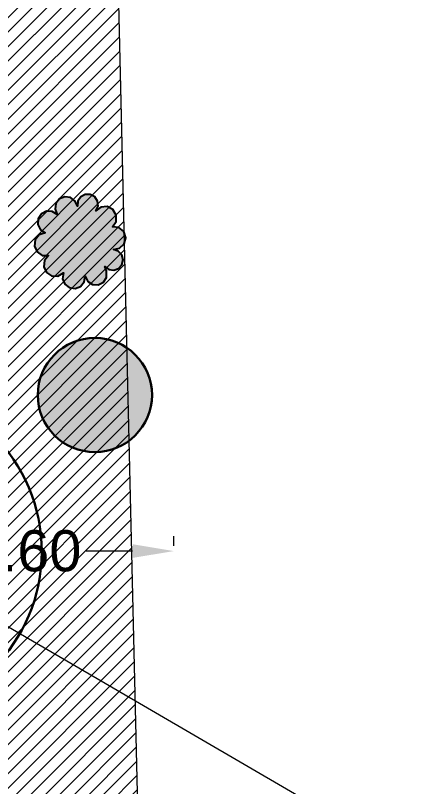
# Model space of a CAD drawing. Header units: metres. Extents: x 180 to 3220, y 13789 to 15035.
# Drawn here: x 752.12 to 757.15, y 14789.88 to 14799.26 of the extents above; entities that cross this region are included whole.
import ezdxf

# ---------------------------------------------------------------- set-up
doc = ezdxf.new("R2010")
doc.units = ezdxf.units.M
doc.header["$MEASUREMENT"] = 0
for name, color, linetype in [('0 Хранение снега', 7, 'Continuous'), ('02 Выноски план', 170, 'Continuous'), ('04 Дендроплан (удаление)', 240, 'Continuous'), ('04 Посадки (привязки)', 7, 'Continuous'), ('50 Дендроплан (привязки)', 7, 'Continuous'), ('50 Дендроплан - Деревья вырубаемые', 7, 'Continuous')]:
    doc.layers.add(name, color=color, linetype=linetype)
doc.layers.get('50 Дендроплан - Деревья вырубаемые').off()
doc.styles.get("Standard").update_dxf_attribs({"font": 'arial.ttf'})
doc.dimstyles.get("Standard").update_dxf_attribs({"dimtxt": 0.18, "dimasz": 0.18, "dimexe": 0.18, "dimexo": 0.0625, "dimgap": 0.09, "dimtad": 0, "dimtih": 1, "dimtoh": 1, "dimdec": 4, "dimzin": 0, "dimdsep": 46, "dimtxsty": 'Standard', "dimcen": 0.09, "dimadec": 0, "dimazin": 0, "dimtfac": 1, "dimtdec": 4, "dimtofl": 0, "dimtmove": 0, "dimatfit": 3, "dimfxl": 1, "dimtolj": 1, "dimtzin": 0, "dimarcsym": 0})

# ---------------------------------------------------------------- blocks, each defined once
blk = doc.blocks.new('A$Cb4aaf1f0')
at = {"layer": '04 Дендроплан (удаление)'}
h = blk.add_hatch(color=0, dxfattribs=at)
h.dxf.hatch_style = 1
h.paths.add_polyline_path([(0.3942, 0.1777), (0.394, 0.1778), (0.4364, 0.2425), (0.4364, 0.3197), (0.3971, 0.387), (0.3298, 0.4218), (0.2527, 0.4143), (0.1922, 0.3699), (0.2173, 0.4263), (0.211, 0.4887), (0.1773, 0.5395), (0.1219, 0.568), (0.0597, 0.568), (0.0078, 0.54), (-0.0264, 0.4893), (-0.0326, 0.4263), (-0.0604, 0.49), (-0.1163, 0.5324), (-0.1852, 0.5406), (-0.2504, 0.5147), (-0.2928, 0.4604), (-0.3042, 0.3904), (-0.2788, 0.3257), (-0.3393, 0.363), (-0.4078, 0.3658), (-0.4704, 0.333), (-0.5078, 0.2729), (-0.5118, 0.2041), (-0.4804, 0.14), (-0.4227, 0.1019), (-0.4956, 0.0773), (-0.5446, 0.0179), (-0.5548, -0.0575), (-0.5233, -0.1277), (-0.4596, -0.1702), (-0.3828, -0.173), (-0.4316, -0.2327), (-0.4414, -0.3088), (-0.4097, -0.3793), (-0.3464, -0.4212), (-0.2705, -0.4236), (-0.2027, -0.3846), (-0.2128, -0.4547), (-0.1854, -0.5196), (-0.131, -0.5624), (-0.0614, -0.573), (0.0042, -0.548), (0.0484, -0.4935), (0.0601, -0.4254), (0.0926, -0.4863), (0.1509, -0.5241), (0.2205, -0.528), (0.283, -0.4968), (0.3222, -0.4396), (0.3222, -0.3576), (0.2984, -0.3063), (0.3482, -0.3431), (0.4088, -0.3514), (0.4671, -0.33), (0.508, -0.284), (0.5218, -0.2234), (0.5059, -0.1642), (0.4623, -0.1187), (0.4035, -0.0997), (0.4799, -0.0838), (0.5349, -0.0295), (0.5534, 0.0444), (0.5296, 0.1186), (0.47, 0.1679)])
at = {"layer": '04 Дендроплан (удаление)', "flags": 128}
blk.add_lwpolyline([(0.3942, 0.1777), (0.394, 0.1778), (0.4364, 0.2425), (0.4364, 0.3197), (0.3971, 0.387), (0.3298, 0.4218), (0.2527, 0.4143), (0.1922, 0.3699), (0.2173, 0.4263), (0.211, 0.4887), (0.1773, 0.5395), (0.1219, 0.568), (0.0597, 0.568), (0.0078, 0.54), (-0.0264, 0.4893), (-0.0326, 0.4263), (-0.0604, 0.49), (-0.1163, 0.5324), (-0.1852, 0.5406), (-0.2504, 0.5147), (-0.2928, 0.4604), (-0.3042, 0.3904), (-0.2788, 0.3257), (-0.3393, 0.363), (-0.4078, 0.3658), (-0.4704, 0.333), (-0.5078, 0.2729), (-0.5118, 0.2041), (-0.4804, 0.14), (-0.4227, 0.1019), (-0.4956, 0.0773), (-0.5446, 0.0179), (-0.5548, -0.0575), (-0.5233, -0.1277), (-0.4596, -0.1702), (-0.3828, -0.173), (-0.4316, -0.2327), (-0.4414, -0.3088), (-0.4097, -0.3793), (-0.3464, -0.4212), (-0.2705, -0.4236), (-0.2027, -0.3846), (-0.2128, -0.4547), (-0.1854, -0.5196), (-0.131, -0.5624), (-0.0614, -0.573), (0.0042, -0.548), (0.0484, -0.4935), (0.0601, -0.4254), (0.0926, -0.4863), (0.1509, -0.5241), (0.2205, -0.528), (0.283, -0.4968), (0.3222, -0.4396), (0.3222, -0.3576), (0.2984, -0.3063), (0.3482, -0.3431), (0.4088, -0.3514), (0.4671, -0.33), (0.508, -0.284), (0.5218, -0.2234), (0.5059, -0.1642), (0.4623, -0.1187), (0.4035, -0.0997), (0.4799, -0.0838), (0.5349, -0.0295), (0.5534, 0.0444), (0.5296, 0.1186), (0.47, 0.1679)], close=True, dxfattribs=at)
blk = doc.blocks.new('A$C442D7FB9')
at = {"layer": '04 Дендроплан (удаление)', "lineweight": 30}
h = blk.add_hatch(color=0, dxfattribs=at)
h.dxf.hatch_style = 1
edge = h.paths.add_edge_path()
edge.add_arc((0, 0), 0.5, 0, 360)
at = {"layer": '04 Дендроплан (удаление)', "color": 0, "lineweight": 30}
blk.add_circle((0, 0), 0.5, dxfattribs=at)
blk = doc.blocks.new('*D94')
at = {"layer": '50 Дендроплан (привязки)', "color": 0, "lineweight": 0, "ltscale": 4}
for p, q in [((750.4373, 14792.8104), (750.4374, 14792.9279)), ((754.04, 14792.8087), (754.04, 14792.9262)), ((750.9373, 14792.7477), (751.5003, 14792.7474)), ((753.5399, 14792.7464), (752.977, 14792.7467))]:
    blk.add_line(p, q, dxfattribs=at)
at = {"layer": '50 Дендроплан (привязки)', "color": 0, "lineweight": 5, "ltscale": 4}
for points in [[(750.9373, 14792.831), (750.9373, 14792.6643), (750.4373, 14792.7479)], [(753.54, 14792.8298), (753.5399, 14792.6631), (754.0399, 14792.7462)]]:
    blk.add_solid(points, dxfattribs=at)
at = {"layer": '50 Дендроплан (привязки)', "color": 0, "ltscale": 4, "insert": (752.2386, 14792.747), "char_height": 0.5, "attachment_point": 5}
blk.add_mtext('\\A1;3.60', dxfattribs=at)

msp = doc.modelspace()

# ---------------------------------------------------------------- hatches: boundary and pattern name
at = {"layer": '0 Хранение снега', "lineweight": 5}
h = msp.add_hatch(dxfattribs=at)
h.set_pattern_fill('ANSI31', color=1)
h.paths.add_polyline_path([(754.371, 14757.0675), (753.2265, 14805.5812), (751.1138, 14805.8414), (751.2364, 14802.4824), (751.3474, 14797.7198), (751.4369, 14792.7811), (751.6733, 14787.8774), (751.9469, 14782.5478), (751.9888, 14777.6264), (751.9045, 14772.651), (752.502, 14767.5516), (752.4506, 14762.3907), (752.477, 14757.1863), (752.4842, 14756.7857)])

# ---------------------------------------------------------------- linework, layer by layer
at = {"layer": '0 Хранение снега', "color": 1, "lineweight": 5, "true_color": 0xf11009}
msp.add_lwpolyline([(754.371, 14757.0675), (753.2265, 14805.5812), (751.1138, 14805.8414), (751.2364, 14802.4824), (751.3474, 14797.7198), (751.4369, 14792.7811), (751.6733, 14787.8774), (751.9469, 14782.5478), (751.9888, 14777.6264), (751.9045, 14772.651), (752.502, 14767.5516), (752.4506, 14762.3907), (752.477, 14757.1863), (752.4842, 14756.7857)], close=True, dxfattribs=at)
at = {"layer": '02 Выноски план', "color": 144, "lineweight": 20}
msp.add_lwpolyline([(757.1459, 14788.837), (750.4373, 14792.7479)], dxfattribs=at)
at = {"layer": '04 Посадки (привязки)', "color": 85, "lineweight": 30, "true_color": 0x5c9d58}
msp.add_circle((750.4374, 14792.7399), 2, dxfattribs=at)

# ---------------------------------------------------------------- block references
at = {"layer": '04 Дендроплан (удаление)', "color": 0}
msp.add_blockref('A$Cb4aaf1f0', (752.9031, 14796.5116), dxfattribs=at)
at = {"layer": '50 Дендроплан - Деревья вырубаемые', "color": 0, "xscale": 1.387412866280584, "yscale": 1.387412866280584, "zscale": 1.387412866280584}
msp.add_blockref('A$C442D7FB9', (753.0824, 14794.6434), dxfattribs=at)

# ---------------------------------------------------------------- dimensions: what is measured, and where the dimension line sits
at = {"layer": '50 Дендроплан (привязки)', "ltscale": 4}
dim = msp.add_aligned_dim(p1=(750.4373, 14792.7479), p2=(754.0399, 14792.7462), distance=0, dimstyle='Standard', override={"dimtxt": 0.5, "dimasz": 0.5, "dimdec": 2, "dimlwd": 0, "dimlwe": 0}, dxfattribs=at)
dim.commit()
dim.dimension.update_dxf_attribs({"geometry": '*D94', "text_midpoint": (752.2386, 14792.747)})

doc.saveas('drawing.dxf')
